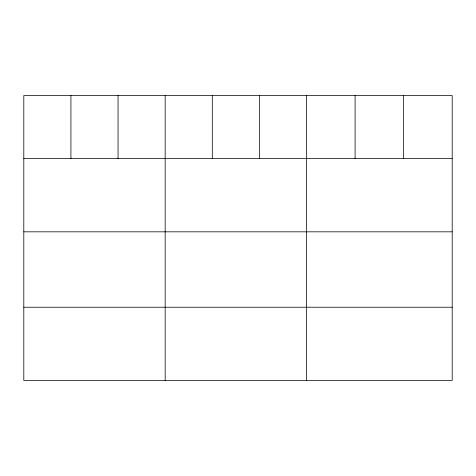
<?xml version="1.0" encoding="UTF-8"?>
<svg xmlns="http://www.w3.org/2000/svg" width="476" height="476" viewBox="0 0 476 476"><rect width="100%" height="100%" fill="white"/><g stroke="black" fill="none" stroke-linecap="round" stroke-linejoin="round"><path stroke-width="0.71" d="M452.2 158.633L452.2 380.413L23.8 380.413L23.8 95.587L452.2 95.587L452.2 158.633L23.8 158.633M23.8 231.824L452.2 231.824M23.8 307.228L452.2 307.228M403.648 95.587L403.648 158.633M355.096 95.587L355.096 158.633M306.544 95.587L306.544 380.413M259.42 95.587L259.42 158.633M212.296 95.587L212.296 158.633M165.172 95.587L165.172 380.413M118.048 95.587L118.048 158.633M70.924 95.587L70.924 158.633"/></g></svg>
